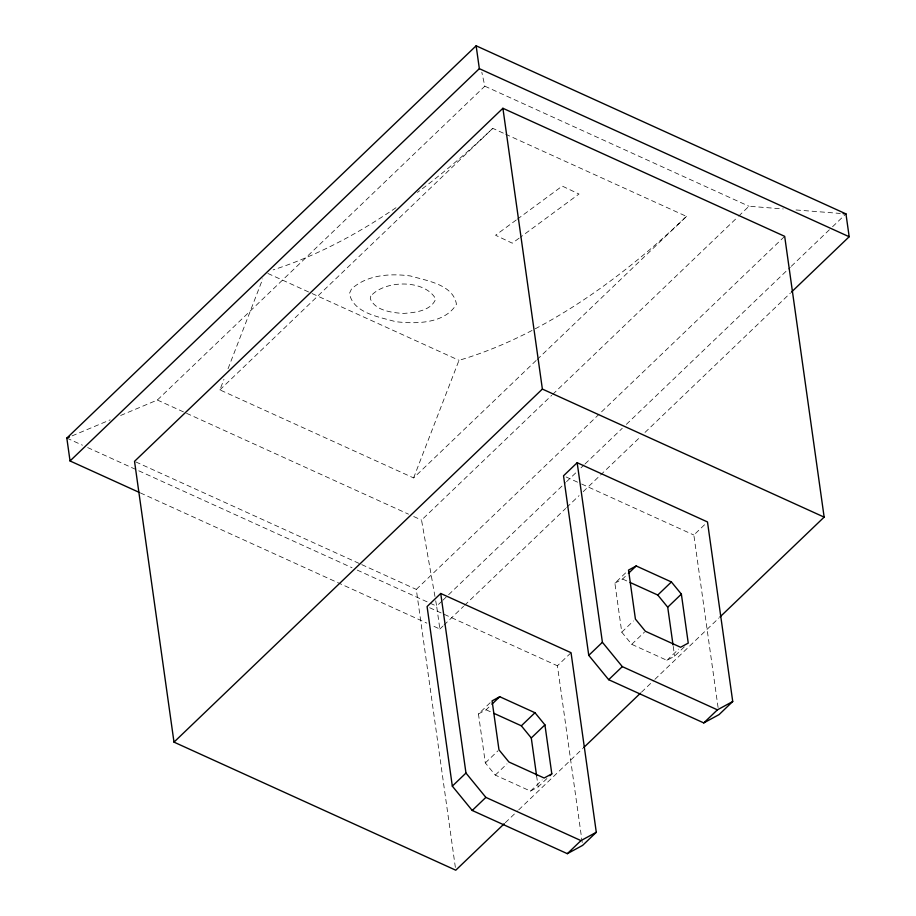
<?xml version="1.0" encoding="UTF-8"?>
<svg xmlns="http://www.w3.org/2000/svg" width="916" height="916" viewBox="0 0 916 916"><rect width="100%" height="100%" fill="white"/><g stroke="black" fill="none" stroke-linecap="round" stroke-linejoin="round"><path stroke-width="0.69" stroke-dasharray="4.58 3.44" d="M536.146 360.48L413.608 477.923L219.886 389.884L223.962 379.304M228.05 368.736L262.732 278.876M413.608 477.923L459.008 360.32A761.448 383.69 -65.6 0 0 532.253 330.355M120.626 415.475L157.369 400.029L484.827 86.184L481.827 72.261M219.886 389.884L492.762 128.343L504.464 133.667M537.177 359.496L686.485 216.394L505.758 134.263M434.951 596.465L421.543 520.082L551.695 395.346M552.726 394.349L737.632 217.138M738.662 216.142L748.99 206.249L783.214 208.94M455.366 867.383L416.299 589.412L784.68 236.339M441.81 601.24L436.657 606.186L439.863 629.04L432.054 625.491M442.84 600.255L565.527 482.663M566.557 481.679L576.874 471.797M580.996 467.836L584.087 464.87M585.118 463.885L622.239 428.31M626.361 424.36L790.29 267.243M791.321 266.258L831.533 227.718M832.564 226.733L845.96 213.886M439.863 629.04L442.955 626.075M443.985 625.078L463.576 606.312M464.607 605.316L565.653 508.483M566.683 507.498L579.049 495.636M583.171 491.686L640.914 436.348M645.036 432.398L790.405 293.063M546.932 778.531L538.161 786.936L530.501 791.103L495.281 775.096L485.331 762.925L478.45 713.953L490.14 702.744M684.344 646.833L674.6 656.177L666.94 660.333L631.719 644.326L621.769 632.166L614.888 583.183L627.552 571.046M478.45 713.953L486.11 709.797L490.976 705.125M614.888 583.183L622.548 579.026L627.414 574.355M582.244 842.537L557.409 665.783L571.046 652.707M718.087 707.53L693.847 535.024L705.538 523.815M485.331 762.925L498.006 750.788M621.769 632.166L633.46 620.956M495.281 775.096L506.983 763.887M631.719 644.326L644.395 632.189M530.501 791.103L542.203 779.894M666.94 660.333L678.642 649.123M505.3 822.728L517.677 810.866M518.708 809.87L582.69 748.555M641.509 692.187L653.887 680.313M654.917 679.328L718.9 618.014M516.246 219.989L495.556 235.24L512.296 243.187L519.189 238.103M517.403 219.142L562.252 186.085L578.992 194.032L520.345 237.255M72.066 435.89L110.126 419.894M796.05 209.959L840.258 213.439M484.827 86.184L748.99 206.249M267.884 273.46L310.787 292.96M312.081 293.544L459.008 360.32M566.099 476.961L580.297 483.419M581.591 484.003L693.847 535.024M622.548 579.026L628.834 581.889M157.369 400.029L408.525 514.174M413.734 516.532L421.543 520.082M135.831 461.939L360.469 564.038M361.763 564.622L416.299 589.412M66.822 438.1L82.451 445.199M87.661 447.569L352.007 567.714M357.217 570.084L428.837 602.625M430.142 603.22L436.657 606.186L435.192 597.85M429.661 607.732L557.409 665.783M140.354 492.911L426.845 623.12M486.11 709.797L492.396 712.648M673.226 646.375L674.6 656.177M536.593 775.749L538.161 786.936M686.485 216.394A761.448 383.69 -65.6 0 1 533.513 329.703M492.762 128.343A761.448 383.69 -65.6 0 1 417.421 192.417M395.964 207.726A761.448 383.69 -65.6 0 1 273.105 269.876M370.808 296.063L370.282 298.685C375.171 310.65 391.407 312.493 402.822 313.455C414.215 312.734 431.196 311.142 435.684 298.914C424.784 279.22 384.892 279.838 370.808 296.063M351.492 289.009L349.443 293.429C353.095 313.18 379.281 316.925 395.552 321.665C416.047 324.046 444.558 323.921 456.454 304.261C453.225 284.429 426.65 280.731 410.494 275.979C390.411 273.266 367.11 274.651 351.492 289.009"/><path stroke-width="1.37" d="M139.049 492.316L70.04 460.954L66.822 438.1L476.137 45.8L845.96 213.886L849.178 236.74L791.447 292.078M70.04 460.954L479.343 68.654L476.137 45.8M719.93 617.018L824.148 517.128L784.68 236.339L502.907 108.283L134.526 461.343L173.994 742.132L455.767 870.2L504.269 823.713M173.994 742.132L542.375 389.071L502.907 108.283M440.733 593.476L427.085 606.552L452.321 786.134L472.232 810.465L567.325 853.678L582.645 845.365L596.293 832.289L571.046 652.707L440.733 593.476L465.969 773.058L485.869 797.389L580.973 840.602L596.293 832.289M577.172 462.717L563.523 475.793L588.759 655.364L608.671 679.695L703.763 722.919L719.083 714.595L732.731 701.519L707.484 521.948L577.172 462.717L602.407 642.288L622.308 666.619L717.411 709.843L732.731 701.519M491.949 704.186L499.747 696.721L534.978 712.728L544.928 724.888L551.81 773.86L549.863 775.726M628.387 573.427L636.185 565.951L671.405 581.958L681.367 594.118L688.248 643.101L680.588 647.257L645.368 631.25L635.418 619.09L628.525 570.107L636.185 565.951M452.321 786.134L465.969 773.058M588.759 655.364L602.407 642.288M493.655 713.221L521.33 725.804L534.978 712.728M630.093 582.462L657.768 595.034L671.405 581.958M536.593 775.749L531.28 737.964L544.928 724.888M673.031 644.978L667.718 607.205L681.367 594.118M472.232 810.465L485.869 797.389M608.671 679.695L622.308 666.619M583.721 747.571L640.467 693.172M567.325 853.678L580.973 840.602M703.763 722.919L717.411 709.843M499.747 696.721L492.087 700.877L498.98 749.849L508.93 762.02L544.15 778.028L551.81 773.86M66.822 438.1L69.444 436.989M843.109 213.657L845.96 213.886M479.343 68.654L849.178 236.74M542.375 389.071L824.148 517.128M657.768 595.034L667.718 607.205M521.33 725.804L531.28 737.964"/></g></svg>
